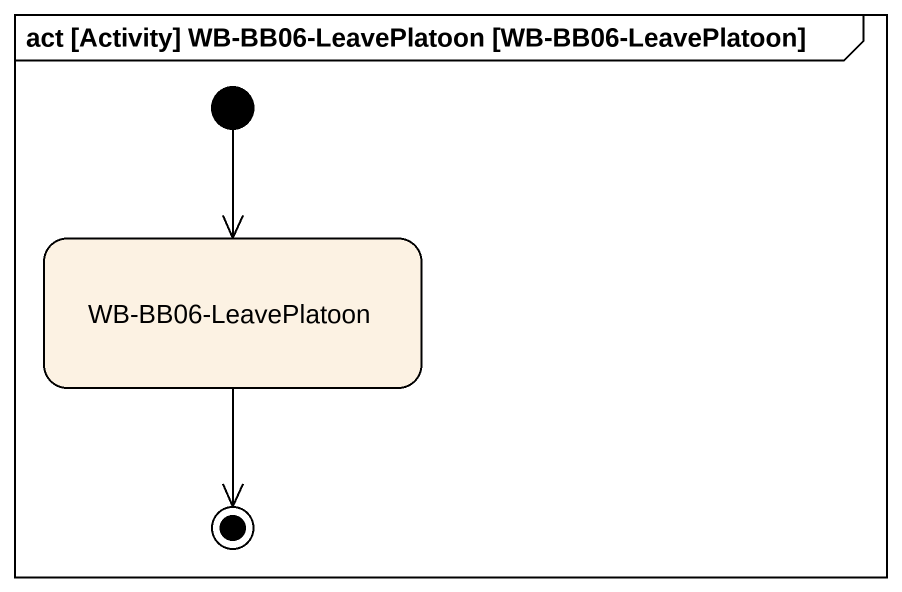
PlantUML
@startuml
mainframe act [Activity] WB-BB06-LeavePlatoon [WB-BB06-LeavePlatoon]
hide empty description
state "WB-BB06-LeavePlatoon" as WB_BB06_LeavePlatoon
[*] --> WB_BB06_LeavePlatoon
WB_BB06_LeavePlatoon --> [*]
@enduml
